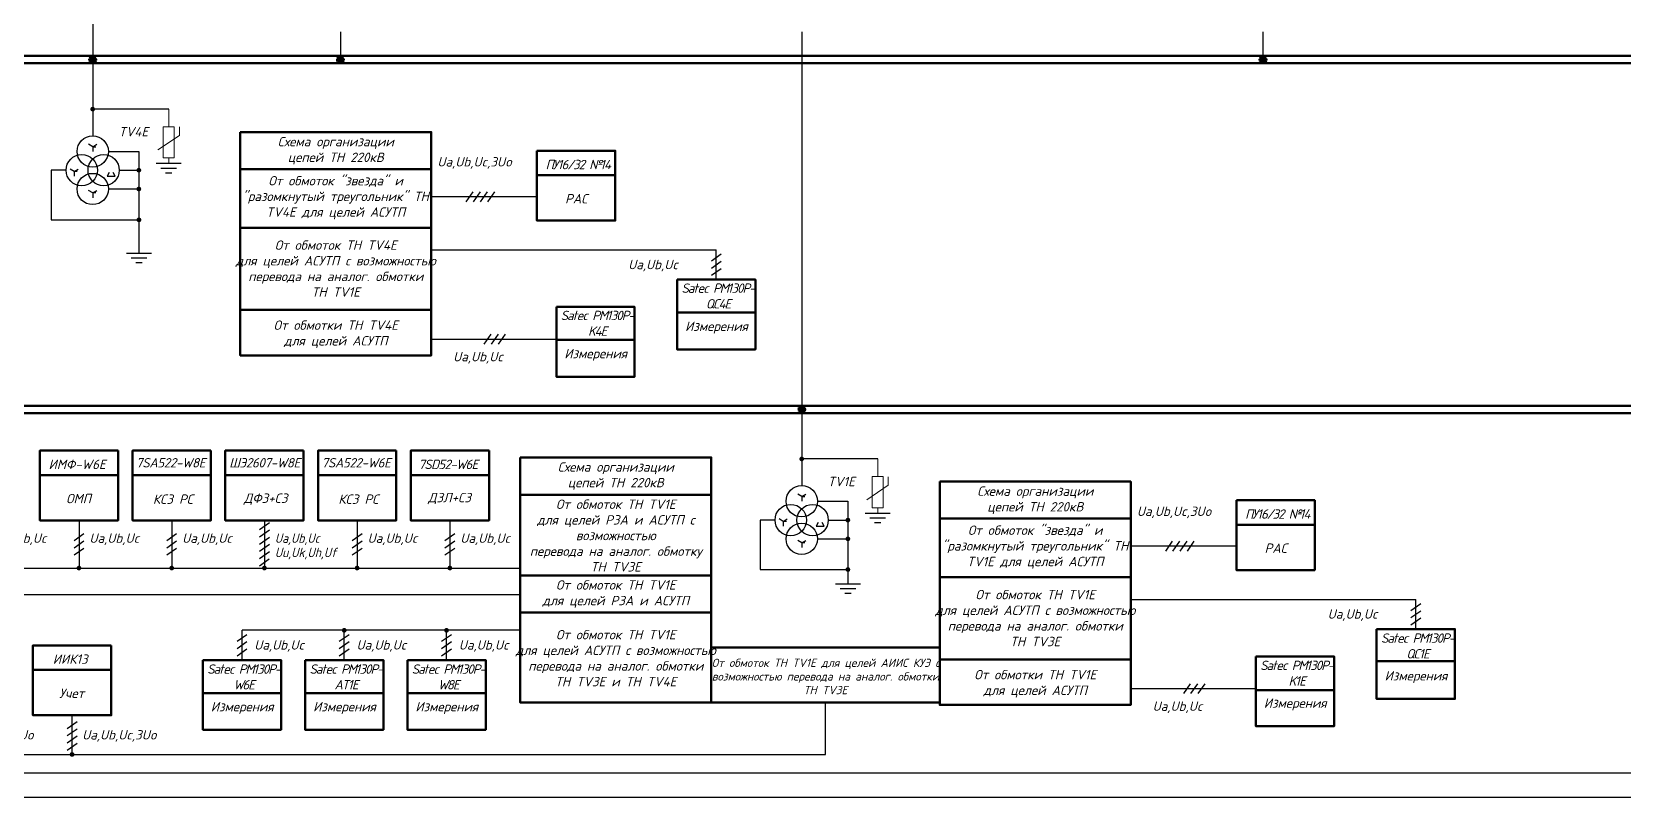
# Model space of a CAD drawing. Header units: millimetres. Extents: x -4534 to -456, y 3875 to 4716.
# Drawn here: x -3807.6 to -3477.2, y 3875.4 to 4034.3 of the extents above; entities that cross this region are included whole.
import ezdxf

# ---------------------------------------------------------------- set-up
doc = ezdxf.new("R2010")
doc.units = ezdxf.units.MM
doc.linetypes.add('HIDDEN2', pattern=[0.1875, 0.125, -0.0625])
doc.layers.add('Измерения АСУТП', color=80, linetype='Continuous')
doc.layers.add('РАС АСУТП', color=50, linetype='Continuous')
doc.styles.add('ГОСТ 3.0', font='isocpeur.ttf', dxfattribs={"oblique": 15, "height": 3})

msp = doc.modelspace()

# ---------------------------------------------------------------- hatches: boundary and pattern name
at = {"linetype": 'HIDDEN2'}
for points in [[(-3794.21, 4028.56, 1), (-3795.75, 4028.56, 1)], [(-3794.21, 4028.56, 1), (-3795.75, 4028.56, 1)], [(-3742.78, 4028.56, 1), (-3744.32, 4028.56, 1)], [(-3551.24, 4028.56, 1), (-3552.78, 4028.56, 1)], [(-3647.01, 3955.9, 1), (-3648.55, 3955.9, 1)], [(-3647.01, 3955.9, 1), (-3648.55, 3955.9, 1)]]:
    msp.add_hatch(color=0, dxfattribs=at).paths.add_polyline_path(points)

# ---------------------------------------------------------------- linework, layer by layer
at = {"color": 0}
for p, q in [((-3794.98, 4054.45), (-3794.98, 4028.56)), ((-3743.55, 4034.33), (-3743.55, 4028.56)), ((-3647.78, 4034.33), (-3647.78, 3955.9)), ((-3552.01, 4028.56), (-3552.01, 4034.33)), ((-3794.98, 4028.56), (-3794.98, 4012.74)), ((-3779.2, 4018.27), (-3794.98, 4018.27)), ((-3794.98, 4010.47), (-3795.82, 4010.97)), ((-3794.98, 4010.47), (-3794.14, 4010.97)), ((-3794.98, 4010.47), (-3794.98, 4009.49)), ((-3794.98, 4010.47), (-3794.33, 4010.47)), ((-3791.73, 4009.49), (-3785.39, 4009.49)), ((-3785.39, 4009.49), (-3785.39, 3988.35)), ((-3800.5, 4005.59), (-3803.6, 4005.59)), ((-3803.6, 4005.59), (-3803.6, 3995.31)), ((-3798.82, 4005.32), (-3799.67, 4005.83)), ((-3798.82, 4005.32), (-3797.98, 4005.83)), ((-3798.82, 4005.32), (-3798.82, 4004.34)), ((-3798.17, 4005.32), (-3798.82, 4005.32)), ((-3791.56, 4005.09), (-3791.98, 4004.34)), ((-3791.98, 4004.34), (-3790.29, 4004.34)), ((-3790.29, 4004.34), (-3790.71, 4005.09)), ((-3789.45, 4005.59), (-3785.39, 4005.59)), ((-3794.98, 4000.86), (-3795.82, 4001.36)), ((-3794.98, 4000.86), (-3794.14, 4001.36)), ((-3794.98, 4000.86), (-3794.98, 3999.87)), ((-3794.33, 4000.86), (-3794.98, 4000.86)), ((-3791.73, 4001.69), (-3785.39, 4001.69)), ((-3803.6, 3995.31), (-3785.39, 3995.31)), ((-3647.78, 3955.9), (-3647.78, 3940.08)), ((-3632, 3945.62), (-3647.78, 3945.62)), ((-3647.78, 3937.81), (-3648.62, 3938.32)), ((-3647.78, 3937.81), (-3646.94, 3938.32)), ((-3647.78, 3937.81), (-3647.78, 3936.83)), ((-3647.78, 3937.81), (-3647.13, 3937.81)), ((-3644.53, 3936.83), (-3638.19, 3936.83)), ((-3638.19, 3936.83), (-3638.19, 3919.69)), ((-3797.82, 3932.86), (-3797.82, 3922.97)), ((-3778.57, 3932.86), (-3778.57, 3922.97)), ((-3760.35, 3930.96), (-3758.3, 3932.4)), ((-3759.32, 3932.86), (-3759.32, 3922.97)), ((-3740.07, 3932.86), (-3740.07, 3922.97)), ((-3720.82, 3932.86), (-3720.82, 3922.97)), ((-3653.31, 3932.93), (-3656.4, 3932.93)), ((-3656.4, 3932.93), (-3656.4, 3922.66)), ((-3651.62, 3932.67), (-3652.47, 3933.17)), ((-3651.62, 3932.67), (-3650.78, 3933.17)), ((-3651.62, 3932.67), (-3651.62, 3931.68)), ((-3650.97, 3932.67), (-3651.62, 3932.67)), ((-3644.36, 3932.43), (-3644.78, 3931.68)), ((-3644.78, 3931.68), (-3643.09, 3931.68)), ((-3643.09, 3931.68), (-3643.52, 3932.43)), ((-3642.26, 3932.93), (-3638.19, 3932.93)), ((-3798.85, 3928.7), (-3796.8, 3930.13)), ((-3798.85, 3927.2), (-3796.8, 3928.63)), ((-3779.6, 3928.7), (-3777.55, 3930.13)), ((-3779.6, 3927.2), (-3777.55, 3928.63)), ((-3760.35, 3929.46), (-3758.3, 3930.9)), ((-3760.35, 3927.96), (-3758.3, 3929.4)), ((-3741.1, 3928.7), (-3739.05, 3930.13)), ((-3741.1, 3927.2), (-3739.05, 3928.63)), ((-3721.85, 3928.7), (-3719.8, 3930.13)), ((-3721.85, 3927.2), (-3719.8, 3928.63)), ((-3647.78, 3928.2), (-3648.62, 3928.7)), ((-3647.78, 3928.2), (-3646.94, 3928.7)), ((-3647.78, 3928.2), (-3647.78, 3927.22)), ((-3647.13, 3928.2), (-3647.78, 3928.2)), ((-3644.53, 3929.03), (-3638.19, 3929.03)), ((-3798.85, 3925.7), (-3796.8, 3927.13)), ((-3779.6, 3925.7), (-3777.55, 3927.13)), ((-3760.37, 3923.45), (-3758.32, 3924.88)), ((-3760.35, 3926.46), (-3758.3, 3927.9)), ((-3760.35, 3924.96), (-3758.3, 3926.4)), ((-3741.1, 3925.7), (-3739.05, 3927.13)), ((-3721.85, 3925.7), (-3719.8, 3927.13)), ((-3836.32, 3922.97), (-3706.2, 3922.97)), ((-3656.4, 3922.66), (-3638.19, 3922.66)), ((-3706.2, 3917.42), (-4003.39, 3917.42))]:
    msp.add_line(p, q, dxfattribs=at)
at = {"color": 0, "lineweight": 50}
for p, q in [((-3879.72, 4029.33), (-3253.66, 4029.33)), ((-3253.66, 4027.79), (-3879.72, 4027.79)), ((-3879.72, 3956.68), (-3310.54, 3956.68)), ((-3310.54, 3955.13), (-3879.72, 3955.13)), ((-3706.2, 3938.18), (-3666.55, 3938.18)), ((-3706.2, 3921.39), (-3666.55, 3921.39))]:
    msp.add_line(p, q, dxfattribs=at)
at = {"color": 0, "lineweight": 18}
for p, q in [((-3779.2, 4014.62), (-3779.2, 4018.27)), ((-3780.34, 4008.14), (-3780.34, 4014.62)), ((-3780.34, 4014.62), (-3778.06, 4014.62)), ((-3778.06, 4008.14), (-3778.06, 4014.62)), ((-3776.99, 4012.83), (-3776.99, 4014.6)), ((-3781.45, 4009.8), (-3776.99, 4012.83)), ((-3780.34, 4008.14), (-3778.06, 4008.14)), ((-3779.2, 4008.14), (-3779.2, 4006.96)), ((-3632, 3941.97), (-3632, 3945.62)), ((-3633.14, 3935.48), (-3633.14, 3941.97)), ((-3633.14, 3941.97), (-3630.86, 3941.97)), ((-3630.86, 3935.48), (-3630.86, 3941.97)), ((-3629.8, 3940.18), (-3629.8, 3941.94)), ((-3634.26, 3937.14), (-3629.8, 3940.18)), ((-3633.14, 3935.48), (-3630.86, 3935.48)), ((-3632, 3935.48), (-3632, 3934.3))]:
    msp.add_line(p, q, dxfattribs=at)
at = {"color": 0, "lineweight": 25, "ltscale": 0.25}
for p, q in [((-3776.6, 4006.96), (-3781.8, 4006.96)), ((-3777.57, 4005.98), (-3780.82, 4005.98)), ((-3778.55, 4005.01), (-3779.85, 4005.01)), ((-3787.99, 3988.35), (-3782.79, 3988.35)), ((-3787.02, 3987.37), (-3783.77, 3987.37)), ((-3786.04, 3986.4), (-3784.74, 3986.4)), ((-3629.4, 3934.3), (-3634.6, 3934.3)), ((-3630.38, 3933.33), (-3633.63, 3933.33)), ((-3631.35, 3932.35), (-3632.65, 3932.35)), ((-3640.79, 3919.69), (-3635.59, 3919.69)), ((-3639.82, 3918.72), (-3636.57, 3918.72)), ((-3638.84, 3917.74), (-3637.54, 3917.74))]:
    msp.add_line(p, q, dxfattribs=at)
at = {"color": 0, "ltscale": 0.25}
for p, q in [((-3799.26, 3884.25), (-3799.26, 3892.4)), ((-3642.83, 3884.25), (-3642.83, 3895.04)), ((-3800.28, 3889.66), (-3798.23, 3891.09)), ((-3800.28, 3888.16), (-3798.23, 3889.59)), ((-3800.28, 3886.66), (-3798.23, 3888.09)), ((-3800.28, 3885.16), (-3798.23, 3886.59)), ((-3850.31, 3884.25), (-3642.83, 3884.25))]:
    msp.add_line(p, q, dxfattribs=at)
at = {"color": 0, "lineweight": 30}
msp.add_line((-2238.35, 3880.38), (-4514.35, 3880.38), dxfattribs=at)
at = {"color": 0, "linetype": 'Continuous', "lineweight": 25}
msp.add_lwpolyline([(-4534.35, 3875.38), (-2233.35, 3875.38), (-2233.35, 4716.38), (-4534.35, 4716.38)], close=True, dxfattribs=at)
at = {"color": 0, "ltscale": 0.25, "const_width": 0.487}
for points in [[(-3795.22, 4018.27, -1), (-3794.74, 4018.27, -1)], [(-3785.64, 4005.59, -1), (-3785.15, 4005.59, -1)], [(-3785.64, 4001.69, -1), (-3785.15, 4001.69, -1)], [(-3785.62, 3995.28, -1), (-3785.13, 3995.28, -1)], [(-3648.02, 3945.62, -1), (-3647.54, 3945.62, -1)], [(-3638.44, 3932.93, -1), (-3637.95, 3932.93, -1)], [(-3638.44, 3929.03, -1), (-3637.95, 3929.03, -1)], [(-3798.07, 3922.97, 1), (-3797.58, 3922.97, 1)], [(-3778.82, 3922.97, 1), (-3778.33, 3922.97, 1)], [(-3759.57, 3922.97, 1), (-3759.08, 3922.97, 1)], [(-3740.32, 3922.97, 1), (-3739.83, 3922.97, 1)], [(-3721.07, 3922.97, 1), (-3720.58, 3922.97, 1)], [(-3638.44, 3922.66, -1), (-3637.95, 3922.66, -1)], [(-3799.5, 3884.25, 1), (-3799.01, 3884.25, 1)]]:
    msp.add_lwpolyline(points, format="xyb", close=True, dxfattribs=at)
at = {"color": 0, "lineweight": 50, "ltscale": 0.25}
for points in [[(-3789.7, 3947.35), (-3805.95, 3947.35), (-3805.95, 3942.27), (-3789.7, 3942.27)], [(-3770.45, 3947.35), (-3786.7, 3947.35), (-3786.7, 3942.27), (-3770.45, 3942.27)], [(-3751.2, 3947.35), (-3767.45, 3947.35), (-3767.45, 3942.27), (-3751.2, 3942.27)], [(-3731.95, 3947.35), (-3748.2, 3947.35), (-3748.2, 3942.27), (-3731.95, 3942.27)], [(-3712.7, 3947.35), (-3728.95, 3947.35), (-3728.95, 3942.27), (-3712.7, 3942.27)], [(-3789.7, 3942.27), (-3805.95, 3942.27), (-3805.95, 3932.86), (-3789.7, 3932.86)], [(-3770.45, 3942.27), (-3786.7, 3942.27), (-3786.7, 3932.86), (-3770.45, 3932.86)], [(-3751.2, 3942.27), (-3767.45, 3942.27), (-3767.45, 3932.86), (-3751.2, 3932.86)], [(-3731.95, 3942.27), (-3748.2, 3942.27), (-3748.2, 3932.86), (-3731.95, 3932.86)], [(-3712.7, 3942.27), (-3728.95, 3942.27), (-3728.95, 3932.86), (-3712.7, 3932.86)], [(-3791.13, 3906.9), (-3807.38, 3906.9), (-3807.38, 3901.81), (-3791.13, 3901.81)], [(-3666.55, 3906.45), (-3619.11, 3906.45), (-3619.11, 3895.04), (-3666.55, 3895.04)], [(-3791.13, 3901.81), (-3807.38, 3901.81), (-3807.38, 3892.4), (-3791.13, 3892.4)]]:
    msp.add_lwpolyline(points, close=True, dxfattribs=at)
at = {"color": 0, "lineweight": 50}
msp.add_lwpolyline([(-3706.2, 3945.96), (-3666.55, 3945.96), (-3666.55, 3913.75), (-3706.2, 3913.75)], close=True, dxfattribs=at)
at = {"color": 0, "linetype": 'HIDDEN2'}
for centre in [(-3794.98, 4028.56), (-3794.98, 4028.56), (-3743.55, 4028.56), (-3552.01, 4028.56), (-3647.78, 3955.9), (-3647.78, 3955.9)]:
    msp.add_circle(centre, 0.771, dxfattribs=at)
at = {"color": 0}
for centre in [(-3794.98, 4009.49), (-3797.25, 4005.59), (-3792.7, 4005.59), (-3794.98, 4001.69), (-3647.78, 3936.83), (-3650.06, 3932.93), (-3645.51, 3932.93), (-3647.78, 3929.03)]:
    msp.add_circle(centre, 3.25, dxfattribs=at)
at = {"layer": 'Измерения АСУТП', "color": 0}
for p, q in [((-3723.58, 4000.07), (-3724.69, 4000.07)), ((-3724.69, 3989.04), (-3665.52, 3989.04)), ((-3664.5, 3988.12), (-3666.54, 3986.69)), ((-3665.52, 3982.86), (-3665.52, 3989.04)), ((-3664.5, 3986.62), (-3666.54, 3985.19)), ((-3664.5, 3985.12), (-3666.54, 3983.69)), ((-3713.7, 3969.48), (-3712.26, 3971.53)), ((-3712.2, 3969.48), (-3710.76, 3971.53)), ((-3710.7, 3969.48), (-3709.26, 3971.53)), ((-3724.69, 3970.5), (-3698.72, 3970.5)), ((-3578.36, 3927.49), (-3579.46, 3927.49)), ((-3579.46, 3916.47), (-3520.3, 3916.47)), ((-3519.27, 3915.54), (-3521.32, 3914.11)), ((-3520.3, 3910.28), (-3520.3, 3916.47)), ((-3519.27, 3914.04), (-3521.32, 3912.61)), ((-3519.27, 3912.54), (-3521.32, 3911.11)), ((-3762.96, 3909.12), (-3765.01, 3907.69)), ((-3706.2, 3910.04), (-3763.98, 3910.04)), ((-3763.98, 3903.86), (-3763.98, 3910.04)), ((-3741.73, 3909.12), (-3743.78, 3907.69)), ((-3742.75, 3903.86), (-3742.75, 3910.04)), ((-3720.49, 3909.12), (-3722.54, 3907.69)), ((-3721.52, 3903.86), (-3721.52, 3910.04)), ((-3762.96, 3907.62), (-3765.01, 3906.19)), ((-3762.96, 3906.12), (-3765.01, 3904.69)), ((-3741.73, 3907.62), (-3743.78, 3906.19)), ((-3741.73, 3906.12), (-3743.78, 3904.69)), ((-3720.49, 3907.62), (-3722.54, 3906.19)), ((-3720.49, 3906.12), (-3722.54, 3904.69)), ((-3568.47, 3896.9), (-3567.04, 3898.95)), ((-3566.97, 3896.9), (-3565.54, 3898.95)), ((-3565.47, 3896.9), (-3564.04, 3898.95)), ((-3579.46, 3897.92), (-3553.5, 3897.92))]:
    msp.add_line(p, q, dxfattribs=at)
at = {"layer": 'Измерения АСУТП', "color": 0, "lineweight": 50}
for points in [[(-3764.33, 3993.63), (-3724.69, 3993.63), (-3724.69, 3976.56), (-3764.33, 3976.56)], [(-3764.33, 3976.56), (-3724.69, 3976.56), (-3724.69, 3967.13), (-3764.33, 3967.13)], [(-3619.11, 3921.05), (-3579.46, 3921.05), (-3579.46, 3903.98), (-3619.11, 3903.98)], [(-3706.2, 3913.75), (-3666.55, 3913.75), (-3666.55, 3895.04), (-3706.2, 3895.04)], [(-3619.11, 3903.98), (-3579.46, 3903.98), (-3579.46, 3894.55), (-3619.11, 3894.55)]]:
    msp.add_lwpolyline(points, close=True, dxfattribs=at)
at = {"layer": 'Измерения АСУТП', "color": 0, "lineweight": 50, "ltscale": 0.25}
for points in [[(-3673.64, 3982.86), (-3657.39, 3982.86), (-3657.39, 3976.06), (-3673.64, 3976.06)], [(-3698.72, 3977.19), (-3682.47, 3977.19), (-3682.47, 3970.39), (-3698.72, 3970.39)], [(-3673.64, 3976.06), (-3657.39, 3976.06), (-3657.39, 3968.37), (-3673.64, 3968.37)], [(-3698.72, 3970.39), (-3682.47, 3970.39), (-3682.47, 3962.7), (-3698.72, 3962.7)], [(-3528.42, 3910.28), (-3512.17, 3910.28), (-3512.17, 3903.61), (-3528.42, 3903.61)], [(-3772.11, 3903.86), (-3755.86, 3903.86), (-3755.86, 3896.95), (-3772.11, 3896.95)], [(-3750.88, 3903.86), (-3734.63, 3903.86), (-3734.63, 3896.95), (-3750.88, 3896.95)], [(-3729.64, 3903.86), (-3713.39, 3903.86), (-3713.39, 3896.95), (-3729.64, 3896.95)], [(-3553.5, 3904.61), (-3537.25, 3904.61), (-3537.25, 3897.62), (-3553.5, 3897.62)], [(-3528.42, 3903.61), (-3512.17, 3903.61), (-3512.17, 3895.79), (-3528.42, 3895.79)], [(-3772.11, 3896.95), (-3755.86, 3896.95), (-3755.86, 3889.37), (-3772.11, 3889.37)], [(-3750.88, 3896.95), (-3734.63, 3896.95), (-3734.63, 3889.37), (-3750.88, 3889.37)], [(-3729.64, 3896.95), (-3713.39, 3896.95), (-3713.39, 3889.37), (-3729.64, 3889.37)], [(-3553.5, 3897.62), (-3537.25, 3897.62), (-3537.25, 3890.12), (-3553.5, 3890.12)]]:
    msp.add_lwpolyline(points, close=True, dxfattribs=at)
at = {"layer": 'Измерения АСУТП', "color": 0, "ltscale": 0.25, "const_width": 0.487}
for points in [[(-3742.51, 3910.04, -1), (-3743, 3910.04, -1)], [(-3721.28, 3910.04, -1), (-3721.76, 3910.04, -1)]]:
    msp.add_lwpolyline(points, format="xyb", close=True, dxfattribs=at)
at = {"layer": 'РАС АСУТП', "color": 0}
for p, q in [((-3717.44, 3999.05), (-3716, 4001.1)), ((-3715.94, 3999.05), (-3714.5, 4001.1)), ((-3714.44, 3999.05), (-3713, 4001.1)), ((-3712.94, 3999.05), (-3711.5, 4001.1)), ((-3702.75, 4000.07), (-3724.69, 4000.07)), ((-3572.22, 3926.47), (-3570.78, 3928.52)), ((-3570.72, 3926.47), (-3569.28, 3928.52)), ((-3569.22, 3926.47), (-3567.78, 3928.52)), ((-3567.72, 3926.47), (-3566.28, 3928.52)), ((-3557.53, 3927.49), (-3579.46, 3927.49))]:
    msp.add_line(p, q, dxfattribs=at)
at = {"layer": 'РАС АСУТП', "color": 0, "lineweight": 50}
for points in [[(-3764.33, 4013.52), (-3724.69, 4013.52), (-3724.69, 4005.81), (-3764.33, 4005.81)], [(-3764.33, 4005.81), (-3724.69, 4005.81), (-3724.69, 3993.63), (-3764.33, 3993.63)], [(-3619.11, 3940.94), (-3579.46, 3940.94), (-3579.46, 3933.23), (-3619.11, 3933.23)], [(-3619.11, 3933.23), (-3579.46, 3933.23), (-3579.46, 3921.05), (-3619.11, 3921.05)]]:
    msp.add_lwpolyline(points, close=True, dxfattribs=at)
at = {"layer": 'РАС АСУТП', "color": 0, "lineweight": 50, "ltscale": 0.25}
for points in [[(-3702.75, 4009.62), (-3686.5, 4009.62), (-3686.5, 4004.54), (-3702.75, 4004.54)], [(-3702.75, 4004.54), (-3686.5, 4004.54), (-3686.5, 3995.13), (-3702.75, 3995.13)], [(-3557.53, 3937.04), (-3541.28, 3937.04), (-3541.28, 3931.96), (-3557.53, 3931.96)], [(-3557.53, 3931.96), (-3541.28, 3931.96), (-3541.28, 3922.55), (-3557.53, 3922.55)]]:
    msp.add_lwpolyline(points, close=True, dxfattribs=at)

# ---------------------------------------------------------------- texts
at = {"color": 0, "lineweight": 18, "style": 'ГОСТ 3.0', "oblique": 15}
for s, p in [('TV4E', (-3789.61, 4012.62)), ('TV1E', (-3642.41, 3939.96))]:
    msp.add_text(s, height=1.95, dxfattribs=at).set_placement(p)
at = {"color": 0, "ltscale": 2, "style": 'ГОСТ 3.0', "oblique": 15}
for p in [(-3814.91, 3928.2), (-3795.66, 3928.2), (-3776.41, 3928.2), (-3737.91, 3928.2), (-3718.66, 3928.2)]:
    msp.add_text('Ua,Ub,Uc', height=1.95, dxfattribs=at).set_placement(p)
at = {"color": 0, "ltscale": 2, "style": 'ГОСТ 3.0', "oblique": 15, "width": 0.9}
for s, p in [('Ua,Ub,Uc', (-3757.16, 3928.2)), ('Uu,Uk,Uh,Uf', (-3757.16, 3925.23))]:
    msp.add_text(s, height=1.95, dxfattribs=at).set_placement(p)
at = {"color": 0, "lineweight": 50, "ltscale": 0.25, "style": 'ГОСТ 3.0', "oblique": 15}
for p in [(-3822.7, 3887.36), (-3797.17, 3887.36)]:
    msp.add_text('Ua,Ub,Uc,3Uo', height=1.95, dxfattribs=at).set_placement(p)
at = {"color": 0, "lineweight": 30, "char_height": 1.95, "attachment_point": 5, "style": 'ГОСТ 3.0'}
for s, insert in [('ИМФ-W6E', (-3798.21, 3944.5)), ('{\\T0.95;7SA522-W8E}', (-3778.81, 3944.83)), ('{\\T0.95;ШЭ2607-W8E}', (-3759.3, 3944.83)), ('{\\T0.95;7SA522-W6E}', (-3740.31, 3944.83)), ('{\\T0.9;7SD52-W6E}', (-3721.21, 3944.5))]:
    msp.add_mtext(s, dxfattribs=dict(at, insert=insert))
at = {"color": 0, "char_height": 1.95, "width": 39.6456, "attachment_point": 5, "style": 'ГОСТ 3.0'}
for s, insert in [('Схема организации \\Pцепей ТН 220кВ   ', (-3686.38, 3942.07)), ('От обмоток ТН TV1E\\Pдля целей РЗА и АСУТП с возможностью \\Pперевода на аналог. обмотку\\PТН TV3E', (-3686.38, 3929.72)), ('От обмоток ТН TV1E\\Pдля целей РЗА и АСУТП', (-3686.38, 3917.57))]:
    msp.add_mtext(s, dxfattribs=dict(at, insert=insert))
at = {"color": 0, "char_height": 1.95, "attachment_point": 5, "style": 'ГОСТ 3.0'}
for s, insert in [('ОМП', (-3797.9, 3937.4)), ('{\\C0;КСЗ РС}', (-3778.31, 3937.27)), ('{\\C0;ДФЗ+СЗ}', (-3759.06, 3937.27)), ('{\\C0;КСЗ РС}', (-3739.81, 3937.27)), ('ДЗЛ{\\C0;+СЗ}', (-3720.9, 3937.4))]:
    msp.add_mtext(s, dxfattribs=dict(at, insert=insert))
at = {"color": 0, "lineweight": 50, "ltscale": 0.25, "char_height": 1.95, "attachment_point": 5, "style": 'ГОСТ 3.0'}
for s, insert in [('ИИК13', (-3799.64, 3904.05)), ('Учет', (-3799.33, 3896.95))]:
    msp.add_mtext(s, dxfattribs=dict(at, insert=insert))
at = {"color": 0, "lineweight": 50, "ltscale": 0.25, "insert": (-3642.83, 3900.45), "char_height": 1.7, "width": 47.4438, "attachment_point": 5, "style": 'ГОСТ 3.0'}
msp.add_mtext('От обмоток ТН TV1E для целей АИИС КУЭ с возможностью перевода на аналог. обмотки ТН TV3E', dxfattribs=at)
at = {"layer": 'Измерения АСУТП', "color": 0, "ltscale": 2, "style": 'ГОСТ 3.0', "oblique": 15}
for p in [(-3683.81, 3985.03), (-3720.15, 3965.89), (-3538.59, 3912.45), (-3761.44, 3906.03), (-3740.21, 3906.03), (-3718.97, 3906.03), (-3574.93, 3893.31)]:
    msp.add_text('Ua,Ub,Uc', height=1.95, dxfattribs=at).set_placement(p)
at = {"layer": 'Измерения АСУТП', "color": 0, "char_height": 1.95, "width": 39.6456, "attachment_point": 5, "style": 'ГОСТ 3.0'}
for s, insert in [('От обмоток ТН TV4E\\Pдля целей АСУТП с возможностью \\Pперевода на аналог. обмотки\\PТН TV1E', (-3744.51, 3985.16)), ('От обмотки ТН TV4E\\Pдля целей АСУТП', (-3744.51, 3971.52)), ('От обмоток ТН TV1E\\Pдля целей АСУТП с возможностью \\Pперевода на аналог. обмотки\\PТН TV3E', (-3599.29, 3912.58)), ('От обмоток ТН TV1E\\Pдля целей АСУТП с возможностью \\Pперевода на аналог. обмотки\\PТН TV3E и ТН TV4E', (-3686.38, 3904.26)), ('От обмотки ТН TV1E\\Pдля целей АСУТП', (-3599.29, 3898.94))]:
    msp.add_mtext(s, dxfattribs=dict(at, insert=insert))
at = {"layer": 'Измерения АСУТП', "color": 0, "lineweight": 30, "char_height": 1.95, "attachment_point": 5, "style": 'ГОСТ 3.0'}
for s, insert in [('{\\T0.8;Satec PM130P-\\PQC4E}', (-3665.16, 3979.47)), ('{\\T0.8;Satec PM130P-\\PK4E}', (-3690.24, 3973.8)), ('{\\T0.8;Satec PM130P-\\PQC1E}', (-3519.94, 3906.79)), ('{\\T0.8;Satec PM130P-\\PW6E}', (-3763.63, 3900.36)), ('{\\T0.8;Satec PM130P-\\PAT1E}', (-3742.39, 3900.36)), ('{\\T0.8;Satec PM130P-\\PW8E}', (-3721.16, 3900.36)), ('{\\T0.8;Satec PM130P-\\PK1E}', (-3545.02, 3901.13))]:
    msp.add_mtext(s, dxfattribs=dict(at, insert=insert))
at = {"layer": 'Измерения АСУТП', "color": 0, "char_height": 1.95, "attachment_point": 5, "style": 'ГОСТ 3.0'}
for insert in [(-3665.47, 3972.91), (-3690.55, 3967.24), (-3520.25, 3900.33), (-3763.94, 3893.91), (-3742.7, 3893.91), (-3721.47, 3893.91), (-3545.33, 3894.66)]:
    msp.add_mtext('Измерения', dxfattribs=dict(at, insert=insert))
at = {"layer": 'РАС АСУТП', "color": 0, "ltscale": 2, "style": 'ГОСТ 3.0', "oblique": 15}
for p in [(-3723.42, 4006.36), (-3578.2, 3933.78)]:
    msp.add_text('Ua,Ub,Uc,3Uo', height=1.95, dxfattribs=at).set_placement(p)
at = {"layer": 'РАС АСУТП', "color": 0, "char_height": 1.95, "width": 39.6456, "attachment_point": 5, "style": 'ГОСТ 3.0'}
for s, insert in [('Схема организации \\Pцепей ТН 220кВ   ', (-3744.51, 4009.63)), ('От обмоток "звезда" и "разомкнутый треугольник" ТН TV4E для целей АСУТП', (-3744.54, 3999.89)), ('Схема организации \\Pцепей ТН 220кВ   ', (-3599.29, 3937.05)), ('От обмоток "звезда" и "разомкнутый треугольник" ТН TV1E для целей АСУТП', (-3599.32, 3927.31))]:
    msp.add_mtext(s, dxfattribs=dict(at, insert=insert))
at = {"layer": 'РАС АСУТП', "color": 0, "lineweight": 30, "char_height": 1.95, "attachment_point": 5, "style": 'ГОСТ 3.0'}
for insert in [(-3694.27, 4006.77), (-3549.05, 3934.19)]:
    msp.add_mtext('{\\T0.85;ПУ16/32 №14}', dxfattribs=dict(at, insert=insert))
at = {"layer": 'РАС АСУТП', "color": 0, "char_height": 1.95, "attachment_point": 5, "style": 'ГОСТ 3.0'}
for insert in [(-3694.58, 3999.67), (-3549.36, 3927.09)]:
    msp.add_mtext('РАС', dxfattribs=dict(at, insert=insert))

doc.saveas('drawing.dxf')
